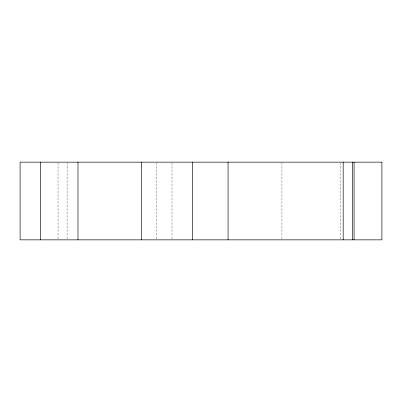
<?xml version="1.0" encoding="UTF-8"?>
<svg xmlns="http://www.w3.org/2000/svg" width="402" height="402" viewBox="0 0 402 402"><rect width="100%" height="100%" fill="white"/><g stroke="black" fill="none" stroke-linecap="round" stroke-linejoin="round"><path stroke-width="0.3" stroke-dasharray="2.01 1.51" d="M340.399 162.78L340.399 239.848M281.933 162.78L281.933 239.22M171.996 162.78L171.996 239.22M156.262 162.78L156.262 239.22M67.104 162.78L67.104 239.22M58.039 162.78L58.039 239.22"/><path stroke-width="0.6" d="M354.056 162.152L354.056 239.848M352.373 162.152L352.373 239.848M343.182 162.152L343.182 239.848M228.065 162.152L228.065 239.848M192.583 162.152L192.583 239.848M141.303 162.152L141.303 239.848M77.983 162.152L77.983 239.848M40.622 162.152L40.622 239.848M381.9 162.152L20.1 162.152L20.1 239.848L381.9 239.848L381.9 162.152"/></g></svg>
